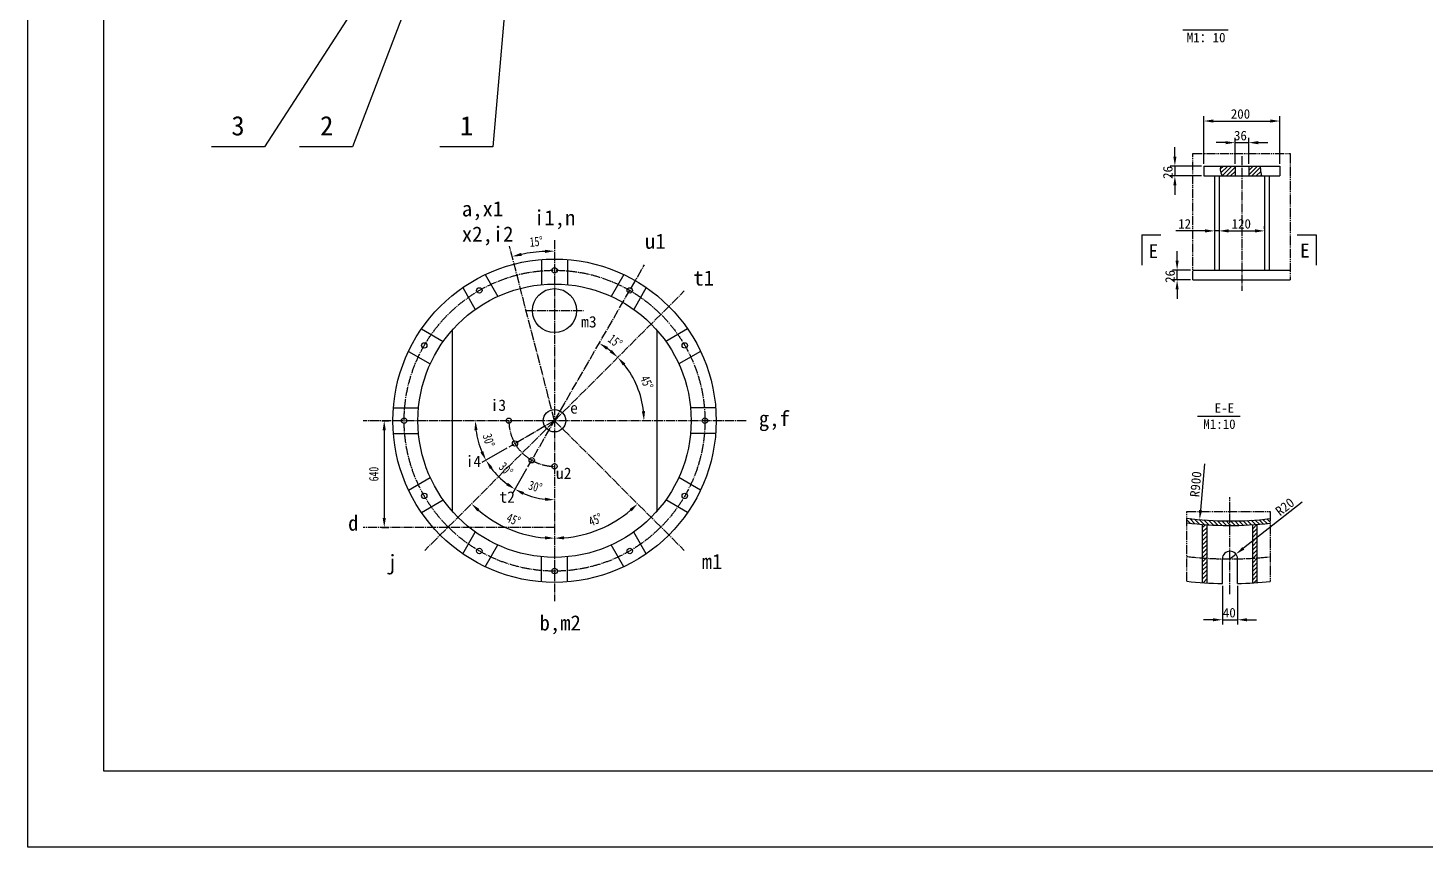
# Model space of a CAD drawing. Header units: millimetres. Extents: x -7921 to 37143, y 2610 to 23660.
# Drawn here: x 7443 to 16648, y 2635 to 8031 of the extents above; entities that cross this region are included whole.
import ezdxf

# ---------------------------------------------------------------- set-up
doc = ezdxf.new("R2010")
doc.units = ezdxf.units.MM
doc.header["$LTSCALE"] = 2
doc.linetypes.add('EB_DASHDOT', pattern=[39, 30, -3, 3, -3])
doc.linetypes.add('EB_DASHDOTDOT', pattern=[45, 30, -3, 3, -3, 3, -3])
for name, color, linetype, lineweight in [('CAXA0', 7, 'Continuous', 70), ('CAXA1', 1, 'EB_DASHDOT', 25), ('CAXA3', 7, 'Continuous', 25), ('CAXA4', 3, 'Continuous', 25)]:
    doc.layers.add(name, color=color, linetype=linetype, lineweight=lineweight)
doc.styles.get("Standard").update_dxf_attribs({"font": 'SimSun.ttf'})
doc.styles.add('宋体', font='SimSun.ttf', dxfattribs={"width": 0.75})

msp = doc.modelspace()

# ---------------------------------------------------------------- linework, layer by layer
at = {"color": 0, "lineweight": -3}
for p, q in [((15051.4405, 8018.0528), (15349.8424, 8018.0528)), ((15149.7017, 5474.5856), (15430.7371, 5474.5856))]:
    msp.add_line(p, q, dxfattribs=at)
at = {"lineweight": -3}
for p, q in [((15191.1133, 7136.7528), (15191.1133, 7448.9918)), ((15253.6133, 7417.7418), (15628.6133, 7417.7418)), ((15691.1133, 7136.7528), (15691.1133, 7448.9918)), ((15333.6133, 7275.1657), (15271.1133, 7275.1657)), ((15396.1133, 7136.7528), (15396.1133, 7306.4157)), ((15396.1133, 7275.1657), (15486.1133, 7275.1657)), ((15486.1133, 7136.7528), (15486.1133, 7306.4157)), ((15548.6133, 7275.1657), (15611.1133, 7275.1657)), ((14999.7172, 7183.6278), (14999.7172, 7246.1278)), ((15175.4883, 7121.1278), (14968.4672, 7121.1278)), ((14999.7172, 7121.1278), (14999.7172, 7056.1278)), ((15298.9274, 7100.3887), (15319.6665, 7121.1278)), ((15302.5271, 7075.925), (15347.7298, 7121.1278)), ((15311.5015, 7056.8362), (15375.7931, 7121.1278)), ((15338.8564, 7056.1278), (15396.1133, 7113.3847)), ((15486.1133, 7119.1948), (15488.0463, 7121.1278)), ((15486.1133, 7091.1315), (15516.1096, 7121.1278)), ((15486.1133, 7063.0682), (15544.1729, 7121.1278)), ((15507.2362, 7056.1278), (15561.8062, 7110.6978)), ((15175.4883, 7056.1278), (14968.4672, 7056.1278)), ((15261.1133, 7040.5028), (15261.1133, 6662.7168)), ((15291.1133, 7040.5028), (15291.1133, 6662.7168)), ((15291.1133, 7040.5028), (15291.1133, 6662.7168)), ((15366.9197, 7056.1278), (15396.1133, 7085.3214)), ((15394.983, 7056.1278), (15396.1133, 7057.2581)), ((15535.2995, 7056.1278), (15565.241, 7086.0693)), ((15563.3628, 7056.1278), (15568.7666, 7061.5316)), ((14999.7172, 6993.6278), (14999.7172, 6931.1278)), ((15591.1133, 6708.2871), (15591.1133, 6725.2168)), ((15198.6133, 6693.9668), (15005.905, 6693.9668)), ((15291.1133, 6693.9668), (15261.1133, 6693.9668)), ((15353.6133, 6693.9668), (15416.1133, 6693.9668)), ((15353.6133, 6693.9668), (15528.6133, 6693.9668)), ((15014.4219, 6498.6278), (15014.4219, 6561.1278)), ((15101.8945, 6436.1278), (14983.1719, 6436.1278)), ((15101.8945, 6371.1278), (14983.1719, 6371.1278)), ((15014.4219, 6371.1278), (15014.4219, 6436.1278)), ((15014.4219, 6308.6278), (15014.4219, 6246.1278)), ((15195.7442, 5159.7928), (15168.5144, 4854.2729)), ((15837.8195, 4906.7927), (15451.1823, 4603.1244)), ((15100.4554, 4768.2689), (15077.4958, 4791.2286)), ((15131.9433, 4764.8444), (15098.0295, 4798.7581)), ((15162.947, 4761.904), (15129.6076, 4795.2434)), ((15193.4899, 4759.4244), (15160.6906, 4792.2236)), ((15223.5934, 4757.3842), (15191.3031, 4789.6745)), ((15253.2771, 4755.7638), (15221.4672, 4787.5736)), ((15530.3652, 4759.3087), (15502.209, 4787.4649)), ((15556.3621, 4761.3751), (15528.4856, 4789.2516)), ((15582.0857, 4763.7147), (15554.4771, 4791.3233)), ((15607.5438, 4766.32), (15580.192, 4793.6717)), ((15627.4167, 4774.5104), (15605.6381, 4796.289)), ((15182.7083, 4739.1056), (15202.3828, 4758.78)), ((15182.7083, 4711.0423), (15212.7083, 4741.0423)), ((15182.7083, 4682.979), (15212.7083, 4712.979)), ((15282.5588, 4754.5453), (15251.2034, 4785.9008)), ((15311.4552, 4753.7123), (15280.5301, 4784.6374)), ((15339.9813, 4753.2494), (15309.4646, 4783.7662)), ((15362.7083, 4758.5858), (15338.0225, 4783.2716)), ((15368.1514, 4753.1426), (15362.7083, 4758.5858)), ((15395.9785, 4753.3789), (15366.2185, 4783.1389)), ((15423.4746, 4753.9461), (15394.066, 4783.3547)), ((15450.6512, 4754.8328), (15421.5776, 4783.9064)), ((15477.5186, 4756.0286), (15448.7648, 4784.7825)), ((15504.0869, 4757.5237), (15475.6386, 4785.972)), ((15512.7083, 4732.346), (15540.436, 4760.0737)), ((15512.7083, 4704.2827), (15542.7083, 4734.2827)), ((15512.7083, 4676.2194), (15542.7083, 4706.2194)), ((15182.7083, 4654.9157), (15212.7083, 4684.9157)), ((15182.7083, 4626.8524), (15212.7083, 4656.8524)), ((15182.7083, 4598.7891), (15212.7083, 4628.7891)), ((15512.7083, 4648.1561), (15542.7083, 4678.1561)), ((15512.7083, 4620.0928), (15542.7083, 4650.0928)), ((15512.7083, 4592.0295), (15542.7083, 4622.0295)), ((15182.7083, 4570.7258), (15212.7083, 4600.7258)), ((15182.7083, 4542.6625), (15212.7083, 4572.6625)), ((15182.7083, 4514.5992), (15206.1521, 4538.0429)), ((15182.7083, 4486.5359), (15212.7083, 4516.5359)), ((15206.1521, 4538.0429), (15212.7083, 4544.5992)), ((15362.7083, 4533.6362), (15402.0301, 4564.5198)), ((15512.7083, 4563.9662), (15542.7083, 4593.9662)), ((15512.7083, 4507.8396), (15542.7083, 4537.8396)), ((15512.7083, 4535.9029), (15514.5575, 4537.752)), ((15514.5575, 4537.752), (15542.7083, 4565.9029)), ((15182.7083, 4458.4726), (15212.7083, 4488.4726)), ((15182.7083, 4430.4093), (15212.7083, 4460.4093)), ((15182.7083, 4402.346), (15212.7083, 4432.346)), ((15512.7083, 4479.7763), (15542.7083, 4509.7763)), ((15512.7083, 4451.713), (15542.7083, 4481.713)), ((15512.7083, 4423.6497), (15542.7083, 4453.6497)), ((15512.7083, 4395.5864), (15542.7083, 4425.5864)), ((15184.999, 4376.5734), (15212.7083, 4404.2827)), ((15211.4264, 4374.9375), (15212.7083, 4376.2194)), ((15312.7083, 4355.4807), (15312.7083, 4100.9752)), ((15412.7083, 4355.4807), (15412.7083, 4100.9752)), ((15520.5013, 4375.3161), (15542.7083, 4397.5231)), ((15250.2083, 4132.2252), (15187.7083, 4132.2252)), ((15312.7083, 4132.2252), (15412.7083, 4132.2252)), ((15475.2083, 4132.2252), (15537.7083, 4132.2252))]:
    msp.add_line(p, q, dxfattribs=at)
msp.add_arc((15362.7083, 4533.6362), 50, 0, 180, dxfattribs=at)
for points in [[(15253.6133, 7428.1585), (15253.6133, 7407.3251), (15191.1133, 7417.7418)], [(15628.6133, 7428.1585), (15628.6133, 7407.3251), (15691.1133, 7417.7418)], [(15333.6133, 7285.5824), (15333.6133, 7264.7491), (15396.1133, 7275.1657)], [(15548.6133, 7285.5824), (15548.6133, 7264.7491), (15486.1133, 7275.1657)], [(14989.3005, 7183.6278), (15010.1338, 7183.6278), (14999.7172, 7121.1278)], [(14989.3005, 6993.6278), (15010.1338, 6993.6278), (14999.7172, 7056.1278)], [(15198.6133, 6704.3834), (15198.6133, 6683.5501), (15261.1133, 6693.9668)], [(15353.6133, 6704.3834), (15353.6133, 6683.5501), (15291.1133, 6693.9668)], [(15353.6133, 6704.3834), (15353.6133, 6683.5501), (15291.1133, 6693.9668)], [(15528.6133, 6704.3834), (15528.6133, 6683.5501), (15591.1133, 6693.9668)], [(15004.0053, 6498.6278), (15024.8386, 6498.6278), (15014.4219, 6436.1278)], [(15004.0053, 6308.6278), (15024.8386, 6308.6278), (15014.4219, 6371.1278)], [(15158.1389, 4855.1976), (15178.8899, 4853.3482), (15162.966, 4792.0197)], [(15444.7482, 4611.3164), (15457.6163, 4594.9324), (15402.0301, 4564.5198)], [(15250.2083, 4142.6419), (15250.2083, 4121.8086), (15312.7083, 4132.2252)], [(15475.2083, 4142.6419), (15475.2083, 4121.8086), (15412.7083, 4132.2252)]]:
    msp.add_solid(points, dxfattribs=at)
at = {"layer": 'CAXA0', "linetype": 'Continuous', "lineweight": -3}
for p, q in [((7442.6812, 2635.2001), (7442.6812, 23660.2001)), ((7942.6812, 3135.2001), (7942.6812, 23160.2001)), ((15191.1133, 7121.1278), (15691.1133, 7121.1278)), ((15191.1133, 7121.1278), (15191.1133, 7056.1278)), ((15396.1133, 7121.1278), (15396.1133, 7056.1278)), ((15486.1133, 7121.1278), (15486.1133, 7056.1278)), ((15691.1133, 7121.1278), (15691.1133, 7056.1278)), ((15191.1133, 7056.1278), (15691.1133, 7056.1278)), ((15261.1133, 7056.1278), (15261.1133, 6436.1278)), ((15291.1133, 7056.1278), (15291.1133, 6436.1278)), ((15591.1133, 7056.1278), (15591.1133, 6436.1278)), ((15621.1133, 7056.1278), (15621.1133, 6436.1278)), ((14781.996, 6667.1867), (14906.996, 6667.1867)), ((14781.996, 6667.1867), (14781.996, 6467.1867)), ((15804.8646, 6667.1867), (15929.8646, 6667.1867)), ((15929.8646, 6667.1867), (15929.8646, 6467.1867)), ((15117.5195, 6436.1278), (15758.3917, 6436.1278)), ((15117.5195, 6371.1278), (15758.3917, 6371.1278)), ((15182.7083, 4376.7276), (15182.7083, 4760.2525)), ((15212.7083, 4374.8649), (15212.7083, 4758.0757)), ((15512.7083, 4374.8649), (15512.7083, 4758.0757)), ((15542.7083, 4376.7276), (15542.7083, 4760.2525)), ((15312.7083, 4371.1057), (15312.7083, 4533.6362)), ((15412.7083, 4371.1057), (15412.7083, 4533.6362)), ((21792.6812, 3135.2001), (7942.6812, 3135.2001)), ((22292.6812, 2635.2001), (7442.6812, 2635.2001))]:
    msp.add_line(p, q, dxfattribs=at)
at = {"layer": 'CAXA0', "color": 0, "linetype": 'Continuous', "lineweight": -3}
for p, q in [((10209.6693, 8892.9695), (9581.3685, 7247.718)), ((10648.61, 8878.1161), (10505.6319, 7247.718)), ((9994.1256, 8781.4266), (9001.3707, 7247.718)), ((9001.3707, 7247.718), (8651.3707, 7247.718)), ((9581.3685, 7247.718), (9231.3685, 7247.718)), ((10505.6319, 7247.718), (10155.6319, 7247.718))]:
    msp.add_line(p, q, dxfattribs=at)
at = {"layer": 'CAXA0', "linetype": 'EB_DASHDOTDOT', "lineweight": -3}
for p, q in [((15117.5195, 7203.232), (15758.3917, 7203.232)), ((15117.5195, 6371.1278), (15117.5195, 7203.232)), ((15758.3917, 7203.232), (15758.3917, 6371.1278)), ((15077.4958, 4844.6752), (15627.4167, 4844.6752)), ((15077.4958, 4385.9565), (15077.4958, 4844.6752)), ((15627.4167, 4844.6752), (15627.4167, 4383.8276))]:
    msp.add_line(p, q, dxfattribs=at)
at = {"layer": 'CAXA0', "linetype": 'EB_DASHDOT', "lineweight": -3}
for p, q in [((15441.1133, 7187.2704), (15441.1133, 6299.0652)), ((15362.7083, 4301.1076), (15362.7083, 4940.922))]:
    msp.add_line(p, q, dxfattribs=at)
at = {"layer": 'CAXA0', "linetype": 'Continuous', "lineweight": -3}
for radius, start, end in [(2250, 262.71753077, 276.75639072), (2280, 262.8138618, 276.66708468), (2662.5, 263.85055824, 268.92395967), (2662.5, 271.07604033, 275.70582907)]:
    msp.add_arc((15362.7083, 7033.1361), radius, start, end, dxfattribs=at)
at = {"layer": 'CAXA0', "linetype": 'EB_DASHDOT', "lineweight": -3}
msp.add_arc((15362.7083, 7033.1361), 2500, 263.44914783, 276.0780623, dxfattribs=at)
at = {"layer": 'CAXA0', "linetype": 'Continuous', "lineweight": -3}
for points, knots in [([(15303.1523, 7121.1278), (15300.3695, 7113.1597), (15295.9951, 7090.7607), (15304.2319, 7068.5882), (15311.9357, 7056.1278)], [0, 0, 0, 0, 25.137505394, 68.036548055, 68.036548055, 68.036548055, 68.036548055]), ([(15560.3829, 7121.1278), (15561.2231, 7114.9302), (15564.1965, 7093.2517), (15567.2884, 7071.5895), (15569.5569, 7056.1278)], [0, 0, 0, 0, 18.762996239, 65.644418507, 65.644418507, 65.644418507, 65.644418507])]:
    msp.add_open_spline(points, degree=3, knots=knots, dxfattribs=at)
at = {"layer": 'CAXA1'}
for p, q in [((10912.3337, 6633.5452), (10912.3337, 4253.9022)), ((10912.3337, 5443.7237), (10615.4322, 6593.9265)), ((10912.3337, 5443.7237), (11505.2168, 6470.6275)), ((10912.3337, 5443.7237), (11767.5069, 6298.897)), ((10720.0265, 6168.736), (11104.6408, 6168.736)), ((12173.9085, 5443.7237), (9650.7588, 5443.7237)), ((10912.3337, 5443.7237), (10057.1604, 4588.5505)), ((10912.3337, 5443.7237), (10610.899, 5269.6904)), ((10736.4799, 5139.1361), (10912.3337, 5443.7237)), ((10912.3337, 5443.7237), (11767.5069, 4588.5505)), ((10912.3337, 4740.7557), (9650.7588, 4740.7557))]:
    msp.add_line(p, q, dxfattribs=at)
msp.add_circle((10912.3337, 5443.7237), 990.9189, dxfattribs=at)
msp.add_arc((10912.3337, 5443.7237), 300.8656, 180, 270, dxfattribs=at)
at = {"layer": 'CAXA3'}
for p, q in [((10826.9849, 6505.2983), (10826.9849, 6339.7838)), ((10997.6824, 6505.2983), (10997.6824, 6339.7838)), ((10455.4606, 6405.7487), (10538.2178, 6262.4089)), ((11369.2067, 6405.7487), (11286.4495, 6262.4089)), ((10307.6322, 6320.3999), (10390.3894, 6177.0602)), ((11517.0352, 6320.3999), (11434.2779, 6177.0602)), ((10035.6575, 6048.4252), (10178.9972, 5965.668)), ((11789.0098, 6048.4252), (11645.6701, 5965.668)), ((9950.3087, 5900.5968), (10093.6485, 5817.8396)), ((11874.3586, 5900.5968), (11731.0189, 5817.8396)), ((9850.7591, 5529.0725), (10016.2736, 5529.0725)), ((11973.9082, 5529.0725), (11808.3938, 5529.0725)), ((9850.7591, 5358.375), (10016.2736, 5358.375)), ((11973.9082, 5358.375), (11808.3938, 5358.375)), ((9950.3087, 4986.8507), (10093.6485, 5069.6079)), ((11874.3586, 4986.8507), (11731.0189, 5069.6079)), ((10035.6575, 4839.0222), (10178.9972, 4921.7795)), ((11789.0098, 4839.0222), (11645.6701, 4921.7795)), ((10307.6322, 4567.0476), (10390.3894, 4710.3873)), ((11517.0352, 4567.0476), (11434.2779, 4710.3873)), ((10455.4606, 4481.6988), (10538.2178, 4625.0385)), ((11369.2067, 4481.6988), (11286.4495, 4625.0385)), ((10826.9849, 4382.1492), (10826.9849, 4547.6636)), ((10997.6824, 4382.1492), (10997.6824, 4547.6636))]:
    msp.add_line(p, q, dxfattribs=at)
at = {"layer": 'CAXA3', "color": 2}
for p, q in [((9773.7307, 5443.7237), (9821.5134, 5443.7237)), ((9790.2634, 5381.2237), (9790.2634, 4803.2557)), ((10597.3674, 5261.8779), (10433.7351, 5167.4047)), ((10597.3674, 5261.8779), (10433.7633, 5167.421)), ((10728.6674, 5125.6044), (10636.0147, 4965.1252)), ((10728.6674, 5125.6044), (10636.0147, 4965.1252)), ((9773.7307, 4740.7557), (9821.5134, 4740.7557))]:
    msp.add_line(p, q, dxfattribs=at)
at = {"layer": 'CAXA3'}
for centre, radius in [((10912.3337, 5443.7237), 1065), ((10912.3337, 6434.6426), 17.7947), ((10912.3337, 5443.7237), 900.1156), ((10416.8742, 6301.8847), 17.7947), ((10912.3337, 6168.736), 145.1058), ((11407.7931, 6301.8847), 17.7947), ((10054.1727, 5939.1832), 17.7947), ((11770.4946, 5939.1832), 17.7947), ((9921.4148, 5443.7237), 17.7947), ((10611.468, 5443.7237), 17.5135), ((10912.3337, 5443.7237), 73.88), ((11903.2525, 5443.7237), 17.7947), ((10651.7764, 5293.2909), 17.5135), ((10761.9009, 5183.1665), 17.5135), ((10912.3337, 5142.8581), 17.5135), ((10054.1727, 4948.2643), 17.7947), ((11770.4946, 4948.2643), 17.7947), ((10416.8742, 4585.5628), 17.7947), ((11407.7931, 4585.5628), 17.7947), ((10912.3337, 4452.8049), 17.7947)]:
    msp.add_circle(centre, radius, dxfattribs=at)
at = {"layer": 'CAXA3', "color": 2}
for radius, start, end in [(1117.1005, 93.20602627, 101.26776771), (589.4563, 51.07791593, 53.92208407), (589.1776, 6.08079317, 38.91920683), (521.3554, 186.87272765, 203.12727235), (521.388, 216.87229813, 233.12770187), (521.388, 246.87229813, 263.12770187), (774.1275, 229.62709256, 265.37290744), (774.1275, 274.62709256, 310.37290744)]:
    msp.add_arc((10912.3337, 5443.7237), radius, start, end, dxfattribs=at)
for points in [[(10696.3788, 6529.1368), (10691.7381, 6549.4467), (10633.1287, 6525.3697)], [(10849.5667, 6569.4884), (10850.1495, 6548.6632), (10912.3337, 6560.8242)], [(11253.7763, 5911.4), (11265.1348, 5928.8646), (11207.0618, 5954.2079)], [(11289.6321, 5910.0672), (11275.7024, 5894.5755), (11329.1422, 5860.5323)], [(11362.9871, 5806.8946), (11378.4791, 5820.8239), (11328.9452, 5860.3352)], [(9779.8467, 5381.2237), (9800.6801, 5381.2237), (9790.2634, 5443.7237)], [(10384.3265, 5380.7117), (10405.1224, 5381.9605), (10390.9782, 5443.7237)], [(11508.5983, 5506.6883), (11487.7943, 5505.5833), (11501.5113, 5443.7237)], [(10442.1942, 5243.6066), (10423.5601, 5234.2902), (10460.8266, 5183.046)], [(10486.5437, 5125.1338), (10503.9291, 5136.6131), (10460.7984, 5183.0297)], [(10605.223, 5035.3192), (10593.7437, 5017.9337), (10651.6397, 4992.1885)], [(10702.8837, 4954.9218), (10712.2002, 4973.5559), (10651.6397, 4992.1885)], [(10403.8227, 4846.3018), (10417.9474, 4861.6159), (10364.9429, 4896.3329)], [(10850.5704, 4936.4797), (10849.3217, 4915.6838), (10912.3337, 4922.3357)], [(11406.7199, 4861.6159), (11420.8446, 4846.3018), (11459.7245, 4896.3329)], [(9779.8467, 4803.2557), (9800.6801, 4803.2557), (9790.2634, 4740.7557)], [(10850.3051, 4682.5274), (10849.4641, 4661.7111), (10912.3337, 4669.5963)], [(10975.2032, 4661.7111), (10974.3622, 4682.5274), (10912.3337, 4669.5963)]]:
    msp.add_solid(points, dxfattribs=at)
at = {"layer": 'CAXA4'}
for p, q in [((10238.9146, 6040.9799), (10238.9146, 4844.0355)), ((11585.7527, 6040.9799), (11585.7527, 4844.0355))]:
    msp.add_line(p, q, dxfattribs=at)

# ---------------------------------------------------------------- texts
at = {"color": 0, "lineweight": -3}
for s, height, p in [('M1：10', 62.5, (15078.0256, 7936.2409)), ('3', 127.7, (8783.3857, 7322.8648)), ('2', 127.7, (9367.9876, 7322.8648)), ('1', 127.7, (10289.4885, 7322.8648)), ('E', 91.2, (14826.9859, 6514.9558)), ('E', 91.2, (15825.295, 6518.6981)), ('E-E', 62.5, (15261.8587, 5496.1778)), ('M1:10', 62.5, (15187.0718, 5390.0488))]:
    msp.add_text(s, height=height, dxfattribs=at).set_placement(p)
at = {"lineweight": -3}
for s, p in [('200', (15368.1966, 7433.3668)), ('36', (15389.03, 7290.7907)), ('12', (15021.53, 6709.5918)), ('120', (15373.405, 6709.5918)), ('40', (15315.8333, 4147.8502))]:
    msp.add_text(s, height=62.5, dxfattribs=at).set_placement(p)
for s, rotation, p in [('26', 90, (14984.0922, 7036.5445)), ('26', 90, (14998.7969, 6351.5445)), ('R900', 84.90689897, (15160.2992, 4938.1058)), ('R20', 38.14639923, (15692.9998, 4812.9182))]:
    msp.add_text(s, height=62.5, rotation=rotation, dxfattribs=at).set_placement(p)
at = {"layer": 'CAXA3'}
for s, height, p in [('a,x1', 100, (10301.7307, 6789.6521)), ('i1,n', 100, (10776.8934, 6730.6432)), ('x2,i2', 100, (10301.7307, 6622.9855)), ('u1', 100, (11508.6581, 6576.0483)), ('t1', 100, (11827.078, 6333.7249)), ('m3', 75, (11087.5496, 6057.9229)), ('i3', 75, (10491.0598, 5508.2878)), ('e', 75, (11015.1422, 5490.4318)), ('g,f', 100, (12258.4821, 5407.7368)), ('i4', 75, (10327.0594, 5138.4051)), ('u2', 75, (10921.8546, 5059.8491)), ('t2', 75, (10548.9011, 4903.3023)), ('d', 100, (9552.015, 4719.2744)), ('j', 100, (9808.3084, 4460.2861)), ('m1', 100, (11882.1509, 4466.0186)), ('b,m2', 100, (10813.548, 4061.8425))]:
    msp.add_text(s, height=height, dxfattribs=at).set_placement(p)
at = {"layer": 'CAXA3', "color": 2, "char_height": 62.5, "attachment_point": 5, "style": '宋体'}
for s, insert, rotation in [('15°', (10792.3093, 6623.4845), 5.80906643), ('15°', (11312.1248, 5966.6028), 322.59862242), ('45°', (11520.1795, 5695.5017), 292.5), ('30°', (10478.6206, 5314.3226), 286.61281656), ('30°', (10592.2703, 5123.6603), 315), ('640', (9721.5134, 5092.2397), 90), ('30°', (10785.6587, 5009.1727), 343.74818559), ('45°', (10642.3974, 4792.0399), 337.5), ('45°', (11182.2699, 4792.0399), 22.5)]:
    msp.add_mtext(s, dxfattribs=dict(at, insert=insert, rotation=rotation))

doc.saveas('drawing.dxf')
